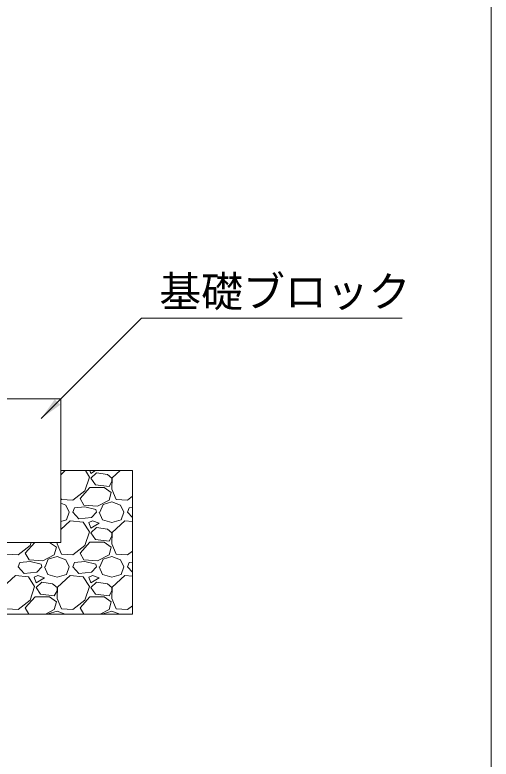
# Model space of a CAD drawing. Units: millimetres at full size, sheet at 1:20; details may follow other scales. Extents: x -5417 to 12733, y 2858 to 10283.
# Drawn here: x -1080 to -417, y 6571 to 7608 of the extents above; entities that cross this region are included whole.
import ezdxf
from ezdxf.enums import TextEntityAlignment as Align

# ---------------------------------------------------------------- set-up
doc = ezdxf.new("R2010")
doc.units = ezdxf.units.MM
doc.header["$LTSCALE"] = 20
for name, color, linetype, lineweight in [('0_2', 7, 'Continuous', 13), ('図枠', 7, 'Continuous', 5), ('引出線', 4, 'Continuous', 9), ('本体', 2, 'Continuous', 20), ('ﾊｯﾁﾝｸﾞ', 7, 'Continuous', 5)]:
    doc.layers.add(name, color=color, linetype=linetype, lineweight=lineweight)
doc.styles.add('ＭＳ ゴシック', font='')
doc.styles.get('ＭＳ ゴシック').set_extended_font_data('MS Gothic')

# ---------------------------------------------------------------- blocks, each defined once
blk = doc.blocks.new('filled_arrow')
at = {"color": 0, "linetype": 'Continuous', "lineweight": -2}
blk.add_solid([(7.5, 1.25), (0, 0), (7.5, -1.25)], dxfattribs=at)

msp = doc.modelspace()

# ---------------------------------------------------------------- linework, layer by layer
at = {"layer": '0_2', "lineweight": 15}
msp.add_lwpolyline([(-1925.85, 6772.72), (-915.85, 6772.72), (-915.85, 6972.72), (-1015.85, 6972.72), (-1015.85, 6872.72), (-1825.85, 6872.72), (-1825.85, 6972.72), (-1925.85, 6972.72)], close=True, dxfattribs=at)
at = {"layer": '図枠', "lineweight": 13}
msp.add_line((-416.73, 3108.31), (-416.73, 10033.31), dxfattribs=at)
at = {"layer": '引出線'}
msp.add_lwpolyline([(-1043.24, 7045.33), (-903.59, 7184.98), (-540.75, 7184.98)], dxfattribs=at)
at = {"layer": '本体'}
for p, q in [((-1096.85, 7072.72), (-1015.85, 7072.72)), ((-1015.85, 7072.72), (-1015.85, 6872.72)), ((-1015.85, 6872.72), (-1825.85, 6872.72))]:
    msp.add_line(p, q, dxfattribs=at)
at = {"layer": 'ﾊｯﾁﾝｸﾞ'}
for p, q in [((-1009.47, 6972.72), (-1015.85, 6966.89)), ((-976.05, 6963.64), (-981.6, 6972.72)), ((-975.26, 6972.72), (-973.77, 6968.97)), ((-973.77, 6968.97), (-967.52, 6972.72)), ((-966.15, 6969.73), (-973.77, 6962.11)), ((-950.91, 6967.45), (-966.15, 6969.73)), ((-933.27, 6972.72), (-944.05, 6962.88)), ((-982.15, 6944.59), (-976.05, 6963.64)), ((-973.77, 6962.11), (-967.67, 6952.97)), ((-944.81, 6962.11), (-950.91, 6967.45)), ((-944.05, 6962.88), (-944.81, 6946.87)), ((-944.81, 6957.54), (-944.81, 6962.11)), ((-989.01, 6933.92), (-975.29, 6949.16)), ((-975.29, 6949.16), (-955.48, 6949.16)), ((-967.67, 6952.97), (-948.62, 6950.68)), ((-955.48, 6949.16), (-945.57, 6942.3)), ((-948.62, 6950.68), (-944.81, 6957.54)), ((-998.91, 6931.63), (-982.15, 6944.59)), ((-945.57, 6942.3), (-948.62, 6931.63)), ((-944.81, 6946.87), (-938.71, 6932.4)), ((-922.71, 6931.63), (-915.85, 6936.94)), ((-1015.85, 6934.62), (-1014.91, 6932.4)), ((-1015.85, 6927.41), (-1008.82, 6924.78)), ((-1014.91, 6932.4), (-998.91, 6931.63)), ((-983.67, 6924.78), (-989.01, 6933.92)), ((-948.62, 6931.63), (-964.62, 6923.25)), ((-957, 6925.54), (-944.81, 6929.35)), ((-944.81, 6929.35), (-932.62, 6924.78)), ((-938.71, 6932.4), (-922.71, 6931.63)), ((-1008.82, 6924.78), (-1004.25, 6914.87)), ((-998.91, 6914.87), (-996.63, 6920.97)), ((-982.15, 6922.49), (-996.63, 6920.97)), ((-964.62, 6923.25), (-983.67, 6924.78)), ((-966.91, 6918.68), (-982.15, 6922.49)), ((-966.15, 6914.87), (-966.91, 6918.68)), ((-961.57, 6914.87), (-957, 6925.54)), ((-932.62, 6924.78), (-928.05, 6914.87)), ((-922.71, 6914.87), (-920.43, 6920.97)), ((-915.85, 6921.45), (-920.43, 6920.97)), ((-1008.06, 6904.2), (-1004.25, 6914.87)), ((-990.53, 6905.73), (-998.91, 6914.87)), ((-973, 6907.25), (-990.53, 6905.73)), ((-966.15, 6914.87), (-973, 6907.25)), ((-962.34, 6914.87), (-957.76, 6904.2)), ((-931.86, 6904.2), (-928.05, 6914.87)), ((-915.85, 6907.39), (-922.71, 6914.87)), ((-1015.85, 6901.91), (-1008.06, 6904.2)), ((-1002.72, 6902.68), (-1015.85, 6890.69)), ((-984.43, 6901.15), (-1002.72, 6902.68)), ((-976.05, 6887.44), (-984.43, 6901.15)), ((-971.48, 6902.68), (-976.81, 6900.39)), ((-976.81, 6900.39), (-973.77, 6892.77)), ((-973.77, 6892.77), (-962.34, 6899.63)), ((-962.34, 6899.63), (-971.48, 6902.68)), ((-957.76, 6904.2), (-944.81, 6900.39)), ((-944.81, 6900.39), (-931.86, 6904.2)), ((-926.52, 6902.68), (-944.05, 6886.68)), ((-915.85, 6901.79), (-926.52, 6902.68)), ((-982.15, 6868.39), (-976.05, 6887.44)), ((-966.15, 6893.53), (-973.77, 6885.91)), ((-973.77, 6885.91), (-967.67, 6876.77)), ((-950.91, 6891.25), (-966.15, 6893.53)), ((-944.81, 6885.91), (-950.91, 6891.25)), ((-944.05, 6886.68), (-944.81, 6870.67)), ((-944.81, 6881.34), (-944.81, 6885.91)), ((-967.67, 6876.77), (-948.62, 6874.48)), ((-948.62, 6874.48), (-944.81, 6881.34)), ((-1075.11, 6855.43), (-1058.35, 6868.39)), ((-1065.21, 6857.72), (-1051.71, 6872.72)), ((-1058.35, 6868.39), (-1056.96, 6872.72)), ((-1031.33, 6872.72), (-1021.77, 6866.1)), ((-1021.77, 6866.1), (-1024.82, 6855.43)), ((-1020.91, 6872.72), (-1021.01, 6870.67)), ((-1021.01, 6870.67), (-1014.91, 6856.2)), ((-998.91, 6855.43), (-982.15, 6868.39)), ((-989.01, 6857.72), (-975.29, 6872.96)), ((-975.29, 6872.96), (-955.48, 6872.96)), ((-955.48, 6872.96), (-945.57, 6866.1)), ((-945.57, 6866.1), (-948.62, 6855.43)), ((-944.81, 6870.67), (-938.71, 6856.2)), ((-1091.11, 6856.2), (-1075.11, 6855.43)), ((-1059.87, 6848.58), (-1065.21, 6857.72)), ((-1024.82, 6855.43), (-1040.82, 6847.05)), ((-1014.91, 6856.2), (-998.91, 6855.43)), ((-983.67, 6848.58), (-989.01, 6857.72)), ((-948.62, 6855.43), (-964.62, 6847.05)), ((-938.71, 6856.2), (-922.71, 6855.43)), ((-922.71, 6855.43), (-915.85, 6860.74)), ((-1075.11, 6838.67), (-1072.83, 6844.77)), ((-1058.35, 6846.29), (-1072.83, 6844.77)), ((-1040.82, 6847.05), (-1059.87, 6848.58)), ((-1043.11, 6842.48), (-1058.35, 6846.29)), ((-1037.77, 6838.67), (-1033.2, 6849.34)), ((-1033.2, 6849.34), (-1021.01, 6853.15)), ((-1021.01, 6853.15), (-1008.82, 6848.58)), ((-1008.82, 6848.58), (-1004.25, 6838.67)), ((-998.91, 6838.67), (-996.63, 6844.77)), ((-982.15, 6846.29), (-996.63, 6844.77)), ((-964.62, 6847.05), (-983.67, 6848.58)), ((-966.91, 6842.48), (-982.15, 6846.29)), ((-961.57, 6838.67), (-957, 6849.34)), ((-957, 6849.34), (-944.81, 6853.15)), ((-944.81, 6853.15), (-932.62, 6848.58)), ((-932.62, 6848.58), (-928.05, 6838.67)), ((-922.71, 6838.67), (-920.43, 6844.77)), ((-915.85, 6845.25), (-920.43, 6844.77)), ((-1066.73, 6829.53), (-1075.11, 6838.67)), ((-1042.35, 6838.67), (-1049.2, 6831.05)), ((-1042.35, 6838.67), (-1043.11, 6842.48)), ((-1038.54, 6838.67), (-1033.96, 6828)), ((-1008.06, 6828), (-1004.25, 6838.67)), ((-990.53, 6829.53), (-998.91, 6838.67)), ((-966.15, 6838.67), (-973, 6831.05)), ((-966.15, 6838.67), (-966.91, 6842.48)), ((-962.34, 6838.67), (-957.76, 6828)), ((-931.86, 6828), (-928.05, 6838.67)), ((-915.85, 6831.19), (-922.71, 6838.67)), ((-1078.92, 6826.48), (-1096.45, 6810.48)), ((-1060.63, 6824.95), (-1078.92, 6826.48)), ((-1049.2, 6831.05), (-1066.73, 6829.53)), ((-1052.25, 6811.24), (-1060.63, 6824.95)), ((-1047.68, 6826.48), (-1053.01, 6824.19)), ((-1053.01, 6824.19), (-1049.97, 6816.57)), ((-1049.97, 6816.57), (-1038.54, 6823.43)), ((-1038.54, 6823.43), (-1047.68, 6826.48)), ((-1033.96, 6828), (-1021.01, 6824.19)), ((-1021.01, 6824.19), (-1008.06, 6828)), ((-1002.72, 6826.48), (-1020.25, 6810.48)), ((-984.43, 6824.95), (-1002.72, 6826.48)), ((-973, 6831.05), (-990.53, 6829.53)), ((-976.05, 6811.24), (-984.43, 6824.95)), ((-971.48, 6826.48), (-976.81, 6824.19)), ((-976.81, 6824.19), (-973.77, 6816.57)), ((-973.77, 6816.57), (-962.34, 6823.43)), ((-962.34, 6823.43), (-971.48, 6826.48)), ((-957.76, 6828), (-944.81, 6824.19)), ((-944.81, 6824.19), (-931.86, 6828)), ((-926.52, 6826.48), (-944.05, 6810.48)), ((-915.85, 6825.59), (-926.52, 6826.48)), ((-1042.35, 6817.33), (-1049.97, 6809.71)), ((-1027.11, 6815.05), (-1042.35, 6817.33)), ((-1021.01, 6809.71), (-1027.11, 6815.05)), ((-966.15, 6817.33), (-973.77, 6809.71)), ((-950.91, 6815.05), (-966.15, 6817.33)), ((-944.81, 6809.71), (-950.91, 6815.05)), ((-1058.35, 6792.19), (-1052.25, 6811.24)), ((-1049.97, 6809.71), (-1043.87, 6800.57)), ((-1024.82, 6798.28), (-1021.01, 6805.14)), ((-1020.25, 6810.48), (-1021.01, 6794.47)), ((-1021.01, 6805.14), (-1021.01, 6809.71)), ((-982.15, 6792.19), (-976.05, 6811.24)), ((-973.77, 6809.71), (-967.67, 6800.57)), ((-948.62, 6798.28), (-944.81, 6805.14)), ((-944.05, 6810.48), (-944.81, 6794.47)), ((-944.81, 6805.14), (-944.81, 6809.71)), ((-1075.11, 6779.23), (-1058.35, 6792.19)), ((-1065.21, 6781.52), (-1051.49, 6796.76)), ((-1051.49, 6796.76), (-1031.68, 6796.76)), ((-1043.87, 6800.57), (-1024.82, 6798.28)), ((-1031.68, 6796.76), (-1021.77, 6789.9)), ((-1021.01, 6794.47), (-1014.91, 6780)), ((-998.91, 6779.23), (-982.15, 6792.19)), ((-989.01, 6781.52), (-975.29, 6796.76)), ((-975.29, 6796.76), (-955.48, 6796.76)), ((-967.67, 6800.57), (-948.62, 6798.28)), ((-955.48, 6796.76), (-945.57, 6789.9)), ((-944.81, 6794.47), (-938.71, 6780)), ((-1060.07, 6772.72), (-1065.21, 6781.52)), ((-1021.77, 6789.9), (-1024.82, 6779.23)), ((-983.87, 6772.72), (-989.01, 6781.52)), ((-945.57, 6789.9), (-948.62, 6779.23)), ((-922.71, 6779.23), (-915.85, 6784.54)), ((-1091.11, 6780), (-1075.11, 6779.23)), ((-1024.82, 6779.23), (-1037.26, 6772.72)), ((-1033.38, 6772.72), (-1033.2, 6773.14)), ((-1033.2, 6773.14), (-1021.01, 6776.95)), ((-1021.01, 6776.95), (-1009.73, 6772.72)), ((-1014.91, 6780), (-998.91, 6779.23)), ((-948.62, 6779.23), (-961.06, 6772.72)), ((-957.18, 6772.72), (-957, 6773.14)), ((-957, 6773.14), (-944.81, 6776.95)), ((-944.81, 6776.95), (-933.53, 6772.72)), ((-938.71, 6780), (-922.71, 6779.23))]:
    msp.add_line(p, q, dxfattribs=at)

# ---------------------------------------------------------------- block references
at = {"layer": '引出線', "xscale": 4.33, "yscale": 4.33, "rotation": 45}
msp.add_blockref('filled_arrow', (-1043.24, 7045.33), dxfattribs=at)

# ---------------------------------------------------------------- texts
at = {"layer": '引出線', "style": 'ＭＳ ゴシック'}
msp.add_text('基礎ブロック', height=42.72, dxfattribs=at).set_placement((-878.59, 7243.55), align=Align.TOP_LEFT)

doc.saveas('drawing.dxf')
